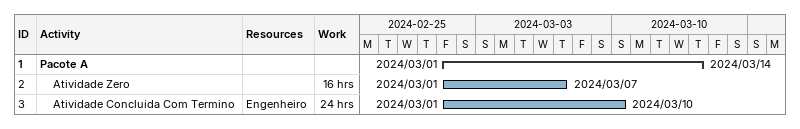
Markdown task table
| ID | Level | Task | Start | Finish | Resources | Work (h) |
|---|---|---|---|---|---|---|
| 1 | 1 | **Pacote A** | 2024-03-01 | 2024-03-14 |  |  |
| 2 | 2 | Atividade Zero | 2024-03-01 | 2024-03-07 |  | 16 |
| 3 | 2 | Atividade Concluida Com Termino | 2024-03-01 | 2024-03-10 | Engenheiro | 24 |
